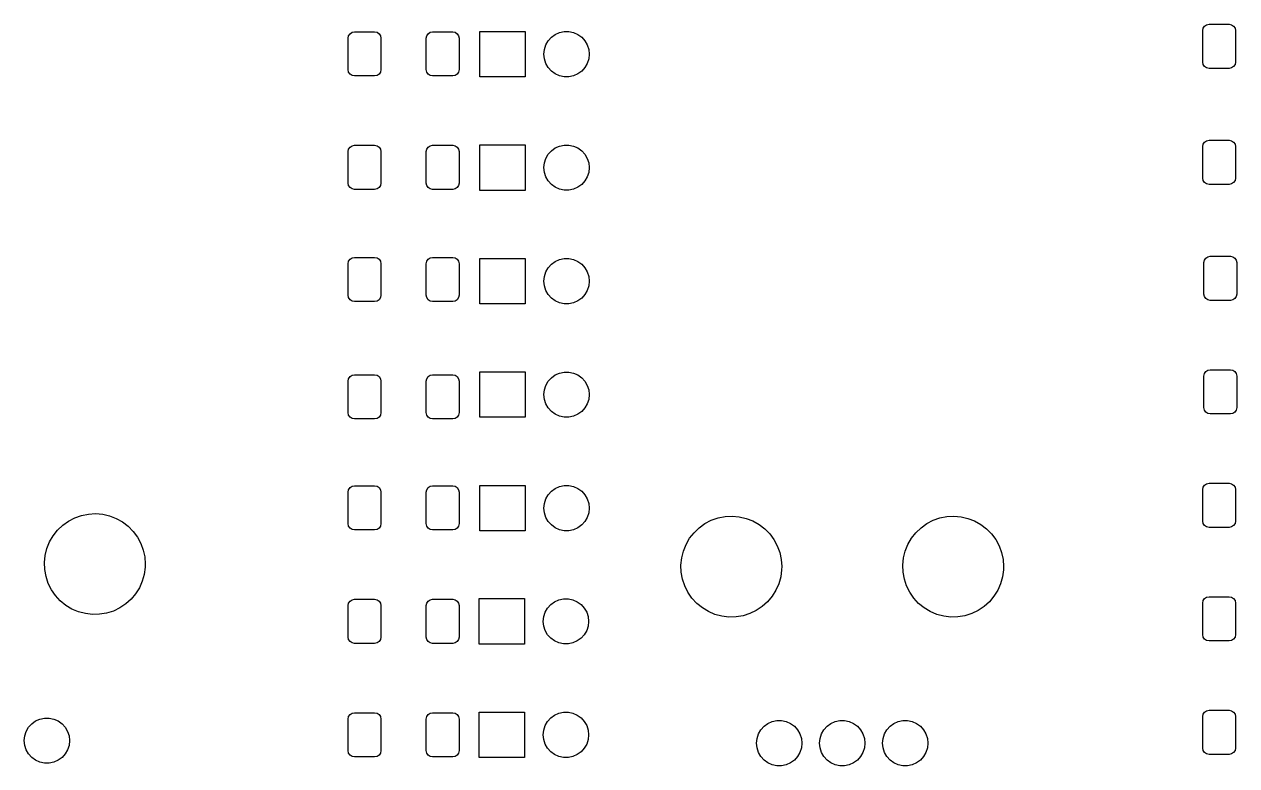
# Model space of a CAD drawing. Extents: x 119 to 479, y -311 to -51.
# Drawn here: x 250.55 to 298.65, y -144.32 to -114.92 of the extents above; entities that cross this region are included whole.
import ezdxf

# ---------------------------------------------------------------- set-up
doc = ezdxf.new("R2010")
doc.units = 0
doc.layers.add('BLACK', color=7, linetype='CONTINUOUS')

msp = doc.modelspace()

# ---------------------------------------------------------------- linework, layer by layer
at = {"layer": 'BLACK', "linetype": 'CONTINUOUS'}
for p, q in [((297.373, -114.998), (297.454, -114.944)), ((297.454, -114.944), (297.55, -114.925)), ((297.55, -114.925), (298.35, -114.925)), ((298.35, -114.925), (298.446, -114.944)), ((298.446, -114.944), (298.527, -114.998)), ((263.4, -115.475), (263.419, -115.379)), ((263.419, -115.379), (263.473, -115.298)), ((263.473, -115.298), (263.554, -115.244)), ((263.554, -115.244), (263.65, -115.225)), ((263.65, -115.225), (264.45, -115.225)), ((264.45, -115.225), (264.546, -115.244)), ((264.546, -115.244), (264.627, -115.298)), ((264.627, -115.298), (264.681, -115.379)), ((264.681, -115.379), (264.7, -115.475)), ((266.5, -115.475), (266.519, -115.379)), ((266.519, -115.379), (266.573, -115.298)), ((266.573, -115.298), (266.654, -115.244)), ((266.654, -115.244), (266.75, -115.225)), ((266.75, -115.225), (267.55, -115.225)), ((267.55, -115.225), (267.646, -115.244)), ((267.646, -115.244), (267.727, -115.298)), ((267.727, -115.298), (267.781, -115.379)), ((267.781, -115.379), (267.8, -115.475)), ((268.625, -117.01), (268.625, -115.21)), ((268.625, -115.21), (270.425, -115.21)), ((270.425, -115.21), (270.425, -117.01)), ((271.463, -115.441), (271.615, -115.331)), ((271.615, -115.331), (271.787, -115.254)), ((271.787, -115.254), (271.971, -115.215)), ((271.971, -115.215), (272.159, -115.215)), ((272.159, -115.215), (272.343, -115.254)), ((272.343, -115.254), (272.515, -115.331)), ((272.515, -115.331), (272.667, -115.441)), ((297.3, -115.175), (297.319, -115.079)), ((297.3, -116.425), (297.3, -115.175)), ((297.319, -115.079), (297.373, -114.998)), ((298.527, -114.998), (298.581, -115.079)), ((298.581, -115.079), (298.6, -115.175)), ((298.6, -115.175), (298.6, -116.425)), ((263.4, -116.725), (263.4, -115.475)), ((264.7, -115.475), (264.7, -116.725)), ((266.5, -116.725), (266.5, -115.475)), ((267.8, -115.475), (267.8, -116.725)), ((271.185, -115.923), (271.243, -115.744)), ((271.243, -115.744), (271.337, -115.581)), ((271.337, -115.581), (271.463, -115.441)), ((272.667, -115.441), (272.793, -115.581)), ((272.793, -115.581), (272.887, -115.744)), ((272.887, -115.744), (272.945, -115.923)), ((271.165, -116.11), (271.185, -115.923)), ((271.185, -116.297), (271.165, -116.11)), ((271.243, -116.476), (271.185, -116.297)), ((272.945, -116.297), (272.887, -116.476)), ((272.945, -115.923), (272.965, -116.11)), ((272.965, -116.11), (272.945, -116.297)), ((263.419, -116.821), (263.4, -116.725)), ((263.473, -116.902), (263.419, -116.821)), ((264.681, -116.821), (264.627, -116.902)), ((264.7, -116.725), (264.681, -116.821)), ((266.519, -116.821), (266.5, -116.725)), ((266.573, -116.902), (266.519, -116.821)), ((267.781, -116.821), (267.727, -116.902)), ((267.8, -116.725), (267.781, -116.821)), ((271.337, -116.639), (271.243, -116.476)), ((271.463, -116.779), (271.337, -116.639)), ((271.615, -116.889), (271.463, -116.779)), ((272.667, -116.779), (272.515, -116.889)), ((272.793, -116.639), (272.667, -116.779)), ((272.887, -116.476), (272.793, -116.639)), ((297.319, -116.521), (297.3, -116.425)), ((297.373, -116.602), (297.319, -116.521)), ((297.454, -116.656), (297.373, -116.602)), ((297.55, -116.675), (297.454, -116.656)), ((298.35, -116.675), (297.55, -116.675)), ((298.446, -116.656), (298.35, -116.675)), ((298.527, -116.602), (298.446, -116.656)), ((298.581, -116.521), (298.527, -116.602)), ((298.6, -116.425), (298.581, -116.521)), ((263.554, -116.956), (263.473, -116.902)), ((263.65, -116.975), (263.554, -116.956)), ((264.45, -116.975), (263.65, -116.975)), ((264.546, -116.956), (264.45, -116.975)), ((264.627, -116.902), (264.546, -116.956)), ((266.654, -116.956), (266.573, -116.902)), ((266.75, -116.975), (266.654, -116.956)), ((267.55, -116.975), (266.75, -116.975)), ((267.646, -116.956), (267.55, -116.975)), ((267.727, -116.902), (267.646, -116.956)), ((270.425, -117.01), (268.625, -117.01)), ((271.787, -116.966), (271.615, -116.889)), ((271.971, -117.005), (271.787, -116.966)), ((272.159, -117.005), (271.971, -117.005)), ((272.343, -116.966), (272.159, -117.005)), ((272.515, -116.889), (272.343, -116.966)), ((263.473, -119.798), (263.554, -119.744)), ((263.554, -119.744), (263.65, -119.725)), ((263.65, -119.725), (264.45, -119.725)), ((264.45, -119.725), (264.546, -119.744)), ((264.546, -119.744), (264.627, -119.798)), ((266.573, -119.798), (266.654, -119.744)), ((266.654, -119.744), (266.75, -119.725)), ((266.75, -119.725), (267.55, -119.725)), ((267.55, -119.725), (267.646, -119.744)), ((267.646, -119.744), (267.727, -119.798)), ((268.625, -121.51), (268.625, -119.71)), ((268.625, -119.71), (270.425, -119.71)), ((270.425, -119.71), (270.425, -121.51)), ((271.615, -119.831), (271.787, -119.754)), ((271.787, -119.754), (271.971, -119.715)), ((271.971, -119.715), (272.159, -119.715)), ((272.159, -119.715), (272.343, -119.754)), ((272.343, -119.754), (272.515, -119.831)), ((297.3, -119.775), (297.319, -119.679)), ((297.319, -119.679), (297.373, -119.598)), ((297.373, -119.598), (297.454, -119.544)), ((297.454, -119.544), (297.55, -119.525)), ((297.55, -119.525), (298.35, -119.525)), ((298.35, -119.525), (298.446, -119.544)), ((298.446, -119.544), (298.527, -119.598)), ((298.527, -119.598), (298.581, -119.679)), ((298.581, -119.679), (298.6, -119.775)), ((263.4, -119.975), (263.419, -119.879)), ((263.4, -121.225), (263.4, -119.975)), ((263.419, -119.879), (263.473, -119.798)), ((264.627, -119.798), (264.681, -119.879)), ((264.681, -119.879), (264.7, -119.975)), ((264.7, -119.975), (264.7, -121.225)), ((266.5, -119.975), (266.519, -119.879)), ((266.5, -121.225), (266.5, -119.975)), ((266.519, -119.879), (266.573, -119.798)), ((267.727, -119.798), (267.781, -119.879)), ((267.781, -119.879), (267.8, -119.975)), ((267.8, -119.975), (267.8, -121.225)), ((271.185, -120.423), (271.243, -120.244)), ((271.243, -120.244), (271.337, -120.081)), ((271.337, -120.081), (271.463, -119.941)), ((271.463, -119.941), (271.615, -119.831)), ((272.515, -119.831), (272.667, -119.941)), ((272.667, -119.941), (272.793, -120.081)), ((272.793, -120.081), (272.887, -120.244)), ((272.887, -120.244), (272.945, -120.423)), ((297.3, -121.025), (297.3, -119.775)), ((298.6, -119.775), (298.6, -121.025)), ((271.165, -120.61), (271.185, -120.423)), ((271.185, -120.797), (271.165, -120.61)), ((272.945, -120.423), (272.965, -120.61)), ((272.965, -120.61), (272.945, -120.797)), ((271.243, -120.976), (271.185, -120.797)), ((271.337, -121.139), (271.243, -120.976)), ((271.463, -121.279), (271.337, -121.139)), ((272.793, -121.139), (272.667, -121.279)), ((272.887, -120.976), (272.793, -121.139)), ((272.945, -120.797), (272.887, -120.976)), ((297.319, -121.121), (297.3, -121.025)), ((297.373, -121.202), (297.319, -121.121)), ((297.454, -121.256), (297.373, -121.202)), ((298.527, -121.202), (298.446, -121.256)), ((298.581, -121.121), (298.527, -121.202)), ((298.6, -121.025), (298.581, -121.121)), ((263.419, -121.321), (263.4, -121.225)), ((263.473, -121.402), (263.419, -121.321)), ((263.554, -121.456), (263.473, -121.402)), ((263.65, -121.475), (263.554, -121.456)), ((264.45, -121.475), (263.65, -121.475)), ((264.546, -121.456), (264.45, -121.475)), ((264.627, -121.402), (264.546, -121.456)), ((264.681, -121.321), (264.627, -121.402)), ((264.7, -121.225), (264.681, -121.321)), ((266.519, -121.321), (266.5, -121.225)), ((266.573, -121.402), (266.519, -121.321)), ((266.654, -121.456), (266.573, -121.402)), ((266.75, -121.475), (266.654, -121.456)), ((267.55, -121.475), (266.75, -121.475)), ((267.646, -121.456), (267.55, -121.475)), ((267.727, -121.402), (267.646, -121.456)), ((267.781, -121.321), (267.727, -121.402)), ((267.8, -121.225), (267.781, -121.321)), ((270.425, -121.51), (268.625, -121.51)), ((271.615, -121.389), (271.463, -121.279)), ((271.787, -121.466), (271.615, -121.389)), ((271.971, -121.505), (271.787, -121.466)), ((272.159, -121.505), (271.971, -121.505)), ((272.343, -121.466), (272.159, -121.505)), ((272.515, -121.389), (272.343, -121.466)), ((272.667, -121.279), (272.515, -121.389)), ((297.55, -121.275), (297.454, -121.256)), ((298.35, -121.275), (297.55, -121.275)), ((298.446, -121.256), (298.35, -121.275)), ((263.4, -124.419), (263.419, -124.323)), ((263.4, -125.669), (263.4, -124.419)), ((263.419, -124.323), (263.473, -124.242)), ((263.473, -124.242), (263.554, -124.188)), ((263.554, -124.188), (263.65, -124.169)), ((263.65, -124.169), (264.45, -124.169)), ((264.45, -124.169), (264.546, -124.188)), ((264.546, -124.188), (264.627, -124.242)), ((264.627, -124.242), (264.681, -124.323)), ((264.681, -124.323), (264.7, -124.419)), ((264.7, -124.419), (264.7, -125.669)), ((266.5, -124.419), (266.519, -124.323)), ((266.5, -125.669), (266.5, -124.419)), ((266.519, -124.323), (266.573, -124.242)), ((266.573, -124.242), (266.654, -124.188)), ((266.654, -124.188), (266.75, -124.169)), ((266.75, -124.169), (267.55, -124.169)), ((267.55, -124.169), (267.646, -124.188)), ((267.646, -124.188), (267.727, -124.242)), ((267.727, -124.242), (267.781, -124.323)), ((267.781, -124.323), (267.8, -124.419)), ((267.8, -124.419), (267.8, -125.669)), ((268.625, -126.01), (268.625, -124.21)), ((268.625, -124.21), (270.425, -124.21)), ((270.425, -124.21), (270.425, -126.01)), ((271.337, -124.581), (271.463, -124.441)), ((271.463, -124.441), (271.615, -124.331)), ((271.615, -124.331), (271.787, -124.254)), ((271.787, -124.254), (271.971, -124.215)), ((271.971, -124.215), (272.159, -124.215)), ((272.159, -124.215), (272.343, -124.254)), ((272.343, -124.254), (272.515, -124.331)), ((272.515, -124.331), (272.667, -124.441)), ((272.667, -124.441), (272.793, -124.581)), ((297.35, -124.375), (297.369, -124.279)), ((297.35, -125.625), (297.35, -124.375)), ((297.369, -124.279), (297.423, -124.198)), ((297.423, -124.198), (297.504, -124.144)), ((297.504, -124.144), (297.6, -124.125)), ((297.6, -124.125), (298.4, -124.125)), ((298.4, -124.125), (298.496, -124.144)), ((298.496, -124.144), (298.577, -124.198)), ((298.577, -124.198), (298.631, -124.279)), ((298.631, -124.279), (298.65, -124.375)), ((298.65, -124.375), (298.65, -125.625)), ((271.165, -125.11), (271.185, -124.923)), ((271.185, -124.923), (271.243, -124.744)), ((271.243, -124.744), (271.337, -124.581)), ((272.793, -124.581), (272.887, -124.744)), ((272.887, -124.744), (272.945, -124.923)), ((272.945, -124.923), (272.965, -125.11)), ((271.185, -125.297), (271.165, -125.11)), ((271.243, -125.476), (271.185, -125.297)), ((271.337, -125.639), (271.243, -125.476)), ((272.887, -125.476), (272.793, -125.639)), ((272.945, -125.297), (272.887, -125.476)), ((272.965, -125.11), (272.945, -125.297)), ((263.419, -125.764), (263.4, -125.669)), ((263.473, -125.845), (263.419, -125.764)), ((263.554, -125.899), (263.473, -125.845)), ((263.65, -125.919), (263.554, -125.899)), ((264.45, -125.919), (263.65, -125.919)), ((264.546, -125.899), (264.45, -125.919)), ((264.627, -125.845), (264.546, -125.899)), ((264.681, -125.764), (264.627, -125.845)), ((264.7, -125.669), (264.681, -125.764)), ((266.519, -125.764), (266.5, -125.669)), ((266.573, -125.845), (266.519, -125.764)), ((266.654, -125.899), (266.573, -125.845)), ((266.75, -125.919), (266.654, -125.899)), ((267.55, -125.919), (266.75, -125.919)), ((267.646, -125.899), (267.55, -125.919)), ((267.727, -125.845), (267.646, -125.899)), ((267.781, -125.764), (267.727, -125.845)), ((267.8, -125.669), (267.781, -125.764)), ((270.425, -126.01), (268.625, -126.01)), ((271.463, -125.779), (271.337, -125.639)), ((271.615, -125.889), (271.463, -125.779)), ((271.787, -125.966), (271.615, -125.889)), ((271.971, -126.005), (271.787, -125.966)), ((272.159, -126.005), (271.971, -126.005)), ((272.343, -125.966), (272.159, -126.005)), ((272.515, -125.889), (272.343, -125.966)), ((272.667, -125.779), (272.515, -125.889)), ((272.793, -125.639), (272.667, -125.779)), ((297.369, -125.721), (297.35, -125.625)), ((297.423, -125.802), (297.369, -125.721)), ((297.504, -125.856), (297.423, -125.802)), ((297.6, -125.875), (297.504, -125.856)), ((298.4, -125.875), (297.6, -125.875)), ((298.496, -125.856), (298.4, -125.875)), ((298.577, -125.802), (298.496, -125.856)), ((298.631, -125.721), (298.577, -125.802)), ((298.65, -125.625), (298.631, -125.721)), ((263.419, -128.979), (263.473, -128.898)), ((263.473, -128.898), (263.554, -128.844)), ((263.554, -128.844), (263.65, -128.825)), ((263.65, -128.825), (264.45, -128.825)), ((264.45, -128.825), (264.546, -128.844)), ((264.546, -128.844), (264.627, -128.898)), ((264.627, -128.898), (264.681, -128.979)), ((266.519, -128.979), (266.573, -128.898)), ((266.573, -128.898), (266.654, -128.844)), ((266.654, -128.844), (266.75, -128.825)), ((266.75, -128.825), (267.55, -128.825)), ((267.55, -128.825), (267.646, -128.844)), ((267.646, -128.844), (267.727, -128.898)), ((267.727, -128.898), (267.781, -128.979)), ((268.625, -130.51), (268.625, -128.71)), ((268.625, -128.71), (270.425, -128.71)), ((270.425, -128.71), (270.425, -130.51)), ((271.463, -128.941), (271.615, -128.831)), ((271.615, -128.831), (271.787, -128.754)), ((271.787, -128.754), (271.971, -128.715)), ((271.971, -128.715), (272.159, -128.715)), ((272.159, -128.715), (272.343, -128.754)), ((272.343, -128.754), (272.515, -128.831)), ((272.515, -128.831), (272.667, -128.941)), ((297.35, -128.875), (297.369, -128.779)), ((297.35, -130.125), (297.35, -128.875)), ((297.369, -128.779), (297.423, -128.698)), ((297.423, -128.698), (297.504, -128.644)), ((297.504, -128.644), (297.6, -128.625)), ((297.6, -128.625), (298.4, -128.625)), ((298.4, -128.625), (298.496, -128.644)), ((298.496, -128.644), (298.577, -128.698)), ((298.577, -128.698), (298.631, -128.779)), ((298.631, -128.779), (298.65, -128.875)), ((298.65, -128.875), (298.65, -130.125)), ((263.4, -129.075), (263.419, -128.979)), ((263.4, -130.325), (263.4, -129.075)), ((264.681, -128.979), (264.7, -129.075)), ((264.7, -129.075), (264.7, -130.325)), ((266.5, -129.075), (266.519, -128.979)), ((266.5, -130.325), (266.5, -129.075)), ((267.781, -128.979), (267.8, -129.075)), ((267.8, -129.075), (267.8, -130.325)), ((271.185, -129.423), (271.243, -129.244)), ((271.243, -129.244), (271.337, -129.081)), ((271.337, -129.081), (271.463, -128.941)), ((272.667, -128.941), (272.793, -129.081)), ((272.793, -129.081), (272.887, -129.244)), ((272.887, -129.244), (272.945, -129.423)), ((271.165, -129.61), (271.185, -129.423)), ((271.185, -129.797), (271.165, -129.61)), ((271.243, -129.976), (271.185, -129.797)), ((272.945, -129.797), (272.887, -129.976)), ((272.945, -129.423), (272.965, -129.61)), ((272.965, -129.61), (272.945, -129.797)), ((263.419, -130.421), (263.4, -130.325)), ((264.7, -130.325), (264.681, -130.421)), ((266.519, -130.421), (266.5, -130.325)), ((267.8, -130.325), (267.781, -130.421)), ((271.337, -130.139), (271.243, -129.976)), ((271.463, -130.279), (271.337, -130.139)), ((271.615, -130.389), (271.463, -130.279)), ((272.667, -130.279), (272.515, -130.389)), ((272.793, -130.139), (272.667, -130.279)), ((272.887, -129.976), (272.793, -130.139)), ((297.369, -130.221), (297.35, -130.125)), ((297.423, -130.302), (297.369, -130.221)), ((297.504, -130.356), (297.423, -130.302)), ((298.577, -130.302), (298.496, -130.356)), ((298.631, -130.221), (298.577, -130.302)), ((298.65, -130.125), (298.631, -130.221)), ((263.473, -130.502), (263.419, -130.421)), ((263.554, -130.556), (263.473, -130.502)), ((263.65, -130.575), (263.554, -130.556)), ((264.45, -130.575), (263.65, -130.575)), ((264.546, -130.556), (264.45, -130.575)), ((264.627, -130.502), (264.546, -130.556)), ((264.681, -130.421), (264.627, -130.502)), ((266.573, -130.502), (266.519, -130.421)), ((266.654, -130.556), (266.573, -130.502)), ((266.75, -130.575), (266.654, -130.556)), ((267.55, -130.575), (266.75, -130.575)), ((267.646, -130.556), (267.55, -130.575)), ((267.727, -130.502), (267.646, -130.556)), ((267.781, -130.421), (267.727, -130.502)), ((270.425, -130.51), (268.625, -130.51)), ((271.787, -130.466), (271.615, -130.389)), ((271.971, -130.505), (271.787, -130.466)), ((272.159, -130.505), (271.971, -130.505)), ((272.343, -130.466), (272.159, -130.505)), ((272.515, -130.389), (272.343, -130.466)), ((297.6, -130.375), (297.504, -130.356)), ((298.4, -130.375), (297.6, -130.375)), ((298.496, -130.356), (298.4, -130.375)), ((263.554, -133.244), (263.65, -133.225)), ((263.65, -133.225), (264.45, -133.225)), ((264.45, -133.225), (264.546, -133.244)), ((266.654, -133.244), (266.75, -133.225)), ((266.75, -133.225), (267.55, -133.225)), ((267.55, -133.225), (267.646, -133.244)), ((268.625, -135.01), (268.625, -133.21)), ((268.625, -133.21), (270.425, -133.21)), ((270.425, -133.21), (270.425, -135.01)), ((271.787, -133.254), (271.971, -133.215)), ((271.971, -133.215), (272.159, -133.215)), ((272.159, -133.215), (272.343, -133.254)), ((297.319, -133.279), (297.373, -133.198)), ((297.373, -133.198), (297.454, -133.144)), ((297.454, -133.144), (297.55, -133.125)), ((297.55, -133.125), (298.35, -133.125)), ((298.35, -133.125), (298.446, -133.144)), ((298.446, -133.144), (298.527, -133.198)), ((298.527, -133.198), (298.581, -133.279)), ((263.4, -133.475), (263.419, -133.379)), ((263.4, -134.725), (263.4, -133.475)), ((263.419, -133.379), (263.473, -133.298)), ((263.473, -133.298), (263.554, -133.244)), ((264.546, -133.244), (264.627, -133.298)), ((264.627, -133.298), (264.681, -133.379)), ((264.681, -133.379), (264.7, -133.475)), ((264.7, -133.475), (264.7, -134.725)), ((266.5, -133.475), (266.519, -133.379)), ((266.5, -134.725), (266.5, -133.475)), ((266.519, -133.379), (266.573, -133.298)), ((266.573, -133.298), (266.654, -133.244)), ((267.646, -133.244), (267.727, -133.298)), ((267.727, -133.298), (267.781, -133.379)), ((267.781, -133.379), (267.8, -133.475)), ((267.8, -133.475), (267.8, -134.725)), ((271.243, -133.744), (271.337, -133.581)), ((271.337, -133.581), (271.463, -133.441)), ((271.463, -133.441), (271.615, -133.331)), ((271.615, -133.331), (271.787, -133.254)), ((272.343, -133.254), (272.515, -133.331)), ((272.515, -133.331), (272.667, -133.441)), ((272.667, -133.441), (272.793, -133.581)), ((272.793, -133.581), (272.887, -133.744)), ((297.3, -133.375), (297.319, -133.279)), ((297.3, -134.625), (297.3, -133.375)), ((298.581, -133.279), (298.6, -133.375)), ((298.6, -133.375), (298.6, -134.625)), ((271.165, -134.11), (271.185, -133.923)), ((271.185, -134.297), (271.165, -134.11)), ((271.185, -133.923), (271.243, -133.744)), ((272.887, -133.744), (272.945, -133.923)), ((272.945, -133.923), (272.965, -134.11)), ((272.965, -134.11), (272.945, -134.297)), ((252.075, -134.789), (252.305, -134.625)), ((252.305, -134.625), (252.556, -134.494)), ((252.556, -134.494), (252.822, -134.401)), ((252.822, -134.401), (253.099, -134.346)), ((253.099, -134.346), (253.381, -134.33)), ((253.381, -134.33), (253.663, -134.355)), ((253.663, -134.355), (253.938, -134.418)), ((253.938, -134.418), (254.202, -134.52)), ((254.202, -134.52), (254.448, -134.658)), ((254.448, -134.658), (254.673, -134.83)), ((271.243, -134.476), (271.185, -134.297)), ((271.337, -134.639), (271.243, -134.476)), ((271.463, -134.779), (271.337, -134.639)), ((272.793, -134.639), (272.667, -134.779)), ((272.887, -134.476), (272.793, -134.639)), ((272.945, -134.297), (272.887, -134.476)), ((277.555, -134.725), (277.806, -134.594)), ((277.806, -134.594), (278.072, -134.501)), ((278.072, -134.501), (278.349, -134.446)), ((278.349, -134.446), (278.631, -134.43)), ((278.631, -134.43), (278.913, -134.455)), ((278.913, -134.455), (279.188, -134.518)), ((279.188, -134.518), (279.452, -134.62)), ((279.452, -134.62), (279.698, -134.758)), ((286.355, -134.725), (286.606, -134.594)), ((286.606, -134.594), (286.872, -134.501)), ((286.872, -134.501), (287.149, -134.446)), ((287.149, -134.446), (287.431, -134.43)), ((287.431, -134.43), (287.713, -134.455)), ((287.713, -134.455), (287.988, -134.518)), ((287.988, -134.518), (288.252, -134.62)), ((288.252, -134.62), (288.498, -134.758)), ((297.319, -134.721), (297.3, -134.625)), ((298.6, -134.625), (298.581, -134.721)), ((251.696, -135.206), (251.871, -134.984)), ((251.871, -134.984), (252.075, -134.789)), ((254.673, -134.83), (254.871, -135.031)), ((254.871, -135.031), (255.039, -135.258)), ((263.419, -134.821), (263.4, -134.725)), ((263.473, -134.902), (263.419, -134.821)), ((263.554, -134.956), (263.473, -134.902)), ((263.65, -134.975), (263.554, -134.956)), ((264.45, -134.975), (263.65, -134.975)), ((264.546, -134.956), (264.45, -134.975)), ((264.627, -134.902), (264.546, -134.956)), ((264.681, -134.821), (264.627, -134.902)), ((264.7, -134.725), (264.681, -134.821)), ((266.519, -134.821), (266.5, -134.725)), ((266.573, -134.902), (266.519, -134.821)), ((266.654, -134.956), (266.573, -134.902)), ((266.75, -134.975), (266.654, -134.956)), ((267.55, -134.975), (266.75, -134.975)), ((267.646, -134.956), (267.55, -134.975)), ((267.727, -134.902), (267.646, -134.956)), ((267.781, -134.821), (267.727, -134.902)), ((267.8, -134.725), (267.781, -134.821)), ((270.425, -135.01), (268.625, -135.01)), ((271.615, -134.889), (271.463, -134.779)), ((271.787, -134.966), (271.615, -134.889)), ((271.971, -135.005), (271.787, -134.966)), ((272.159, -135.005), (271.971, -135.005)), ((272.343, -134.966), (272.159, -135.005)), ((272.515, -134.889), (272.343, -134.966)), ((272.667, -134.779), (272.515, -134.889)), ((276.946, -135.306), (277.121, -135.084)), ((277.121, -135.084), (277.325, -134.889)), ((277.325, -134.889), (277.555, -134.725)), ((279.698, -134.758), (279.923, -134.93)), ((279.923, -134.93), (280.121, -135.131)), ((280.121, -135.131), (280.289, -135.358)), ((285.746, -135.306), (285.921, -135.084)), ((285.921, -135.084), (286.125, -134.889)), ((286.125, -134.889), (286.355, -134.725)), ((288.498, -134.758), (288.723, -134.93)), ((288.723, -134.93), (288.921, -135.131)), ((288.921, -135.131), (289.089, -135.358)), ((297.373, -134.802), (297.319, -134.721)), ((297.454, -134.856), (297.373, -134.802)), ((297.55, -134.875), (297.454, -134.856)), ((298.35, -134.875), (297.55, -134.875)), ((298.446, -134.856), (298.35, -134.875)), ((298.527, -134.802), (298.446, -134.856)), ((298.581, -134.721), (298.527, -134.802)), ((251.448, -135.712), (251.554, -135.45)), ((251.554, -135.45), (251.696, -135.206)), ((255.039, -135.258), (255.173, -135.507)), ((255.173, -135.507), (255.271, -135.772)), ((276.698, -135.812), (276.804, -135.55)), ((276.804, -135.55), (276.946, -135.306)), ((280.289, -135.358), (280.423, -135.607)), ((280.423, -135.607), (280.521, -135.872)), ((285.498, -135.812), (285.604, -135.55)), ((285.604, -135.55), (285.746, -135.306)), ((289.089, -135.358), (289.223, -135.607)), ((289.223, -135.607), (289.321, -135.872)), ((251.351, -136.267), (251.38, -135.986)), ((251.38, -135.986), (251.448, -135.712)), ((255.271, -135.772), (255.33, -136.048)), ((255.33, -136.048), (255.35, -136.33)), ((276.601, -136.367), (276.63, -136.086)), ((276.63, -136.086), (276.698, -135.812)), ((280.521, -135.872), (280.58, -136.148)), ((285.401, -136.367), (285.43, -136.086)), ((285.43, -136.086), (285.498, -135.812)), ((289.321, -135.872), (289.38, -136.148)), ((251.362, -136.549), (251.351, -136.267)), ((251.413, -136.827), (251.362, -136.549)), ((255.346, -136.456), (255.308, -136.736)), ((255.35, -136.33), (255.346, -136.456)), ((276.612, -136.649), (276.601, -136.367)), ((280.596, -136.556), (280.558, -136.836)), ((280.58, -136.148), (280.6, -136.43)), ((280.6, -136.43), (280.596, -136.556)), ((285.412, -136.649), (285.401, -136.367)), ((289.396, -136.556), (289.358, -136.836)), ((289.38, -136.148), (289.4, -136.43)), ((289.4, -136.43), (289.396, -136.556)), ((251.502, -137.095), (251.413, -136.827)), ((255.232, -137.007), (255.118, -137.266)), ((255.308, -136.736), (255.232, -137.007)), ((276.663, -136.927), (276.612, -136.649)), ((276.752, -137.195), (276.663, -136.927)), ((280.558, -136.836), (280.482, -137.107)), ((285.463, -136.927), (285.412, -136.649)), ((285.552, -137.195), (285.463, -136.927)), ((289.358, -136.836), (289.282, -137.107)), ((251.629, -137.348), (251.502, -137.095)), ((251.789, -137.58), (251.629, -137.348)), ((254.968, -137.506), (254.786, -137.722)), ((255.118, -137.266), (254.968, -137.506)), ((276.879, -137.448), (276.752, -137.195)), ((277.039, -137.68), (276.879, -137.448)), ((280.368, -137.366), (280.218, -137.606)), ((280.482, -137.107), (280.368, -137.366)), ((285.679, -137.448), (285.552, -137.195)), ((285.839, -137.68), (285.679, -137.448)), ((289.168, -137.366), (289.018, -137.606)), ((289.282, -137.107), (289.168, -137.366)), ((251.981, -137.788), (251.789, -137.58)), ((252.2, -137.966), (251.981, -137.788)), ((252.442, -138.112), (252.2, -137.966)), ((254.576, -137.91), (254.341, -138.067)), ((254.786, -137.722), (254.576, -137.91)), ((263.4, -137.975), (263.419, -137.879)), ((263.4, -139.225), (263.4, -137.975)), ((263.419, -137.879), (263.473, -137.798)), ((263.473, -137.798), (263.554, -137.744)), ((263.554, -137.744), (263.65, -137.725)), ((263.65, -137.725), (264.45, -137.725)), ((264.45, -137.725), (264.546, -137.744)), ((264.546, -137.744), (264.627, -137.798)), ((264.627, -137.798), (264.681, -137.879)), ((264.681, -137.879), (264.7, -137.975)), ((264.7, -137.975), (264.7, -139.225)), ((266.5, -137.975), (266.519, -137.879)), ((266.5, -139.225), (266.5, -137.975)), ((266.519, -137.879), (266.573, -137.798)), ((266.573, -137.798), (266.654, -137.744)), ((266.654, -137.744), (266.75, -137.725)), ((266.75, -137.725), (267.55, -137.725)), ((267.55, -137.725), (267.646, -137.744)), ((267.646, -137.744), (267.727, -137.798)), ((267.727, -137.798), (267.781, -137.879)), ((267.781, -137.879), (267.8, -137.975)), ((267.8, -137.975), (267.8, -139.225)), ((268.6, -139.5), (268.6, -137.7)), ((268.6, -137.7), (270.4, -137.7)), ((270.4, -137.7), (270.4, -139.5)), ((271.312, -138.071), (271.438, -137.931)), ((271.438, -137.931), (271.59, -137.821)), ((271.59, -137.821), (271.762, -137.744)), ((271.762, -137.744), (271.946, -137.705)), ((271.946, -137.705), (272.134, -137.705)), ((272.134, -137.705), (272.318, -137.744)), ((272.318, -137.744), (272.49, -137.821)), ((272.49, -137.821), (272.642, -137.931)), ((272.642, -137.931), (272.768, -138.071)), ((277.231, -137.888), (277.039, -137.68)), ((277.45, -138.066), (277.231, -137.888)), ((279.826, -138.01), (279.591, -138.167)), ((280.036, -137.822), (279.826, -138.01)), ((280.218, -137.606), (280.036, -137.822)), ((286.031, -137.888), (285.839, -137.68)), ((286.25, -138.066), (286.031, -137.888)), ((288.626, -138.01), (288.391, -138.167)), ((288.836, -137.822), (288.626, -138.01)), ((289.018, -137.606), (288.836, -137.822)), ((297.3, -137.875), (297.319, -137.779)), ((297.3, -139.125), (297.3, -137.875)), ((297.319, -137.779), (297.373, -137.698)), ((297.373, -137.698), (297.454, -137.644)), ((297.454, -137.644), (297.55, -137.625)), ((297.55, -137.625), (298.35, -137.625)), ((298.35, -137.625), (298.446, -137.644)), ((298.446, -137.644), (298.527, -137.698)), ((298.527, -137.698), (298.581, -137.779)), ((298.581, -137.779), (298.6, -137.875)), ((298.6, -137.875), (298.6, -139.125)), ((252.702, -138.222), (252.442, -138.112)), ((252.975, -138.295), (252.702, -138.222)), ((253.256, -138.328), (252.975, -138.295)), ((253.538, -138.321), (253.256, -138.328)), ((253.817, -138.275), (253.538, -138.321)), ((254.086, -138.19), (253.817, -138.275)), ((254.341, -138.067), (254.086, -138.19)), ((271.14, -138.6), (271.16, -138.413)), ((271.16, -138.413), (271.218, -138.234)), ((271.218, -138.234), (271.312, -138.071)), ((272.768, -138.071), (272.862, -138.234)), ((272.862, -138.234), (272.92, -138.413)), ((272.92, -138.413), (272.94, -138.6)), ((277.692, -138.212), (277.45, -138.066)), ((277.952, -138.322), (277.692, -138.212)), ((278.225, -138.395), (277.952, -138.322)), ((278.506, -138.428), (278.225, -138.395)), ((278.788, -138.421), (278.506, -138.428)), ((279.067, -138.375), (278.788, -138.421)), ((279.336, -138.29), (279.067, -138.375)), ((279.591, -138.167), (279.336, -138.29)), ((286.492, -138.212), (286.25, -138.066)), ((286.752, -138.322), (286.492, -138.212)), ((287.025, -138.395), (286.752, -138.322)), ((287.306, -138.428), (287.025, -138.395)), ((287.588, -138.421), (287.306, -138.428)), ((287.867, -138.375), (287.588, -138.421)), ((288.136, -138.29), (287.867, -138.375)), ((288.391, -138.167), (288.136, -138.29)), ((271.16, -138.787), (271.14, -138.6)), ((271.218, -138.966), (271.16, -138.787)), ((271.312, -139.129), (271.218, -138.966)), ((272.862, -138.966), (272.768, -139.129)), ((272.92, -138.787), (272.862, -138.966)), ((272.94, -138.6), (272.92, -138.787)), ((263.419, -139.321), (263.4, -139.225)), ((263.473, -139.402), (263.419, -139.321)), ((263.554, -139.456), (263.473, -139.402)), ((263.65, -139.475), (263.554, -139.456)), ((264.45, -139.475), (263.65, -139.475)), ((264.546, -139.456), (264.45, -139.475)), ((264.627, -139.402), (264.546, -139.456)), ((264.681, -139.321), (264.627, -139.402)), ((264.7, -139.225), (264.681, -139.321)), ((266.519, -139.321), (266.5, -139.225)), ((266.573, -139.402), (266.519, -139.321)), ((266.654, -139.456), (266.573, -139.402)), ((266.75, -139.475), (266.654, -139.456)), ((267.55, -139.475), (266.75, -139.475)), ((267.646, -139.456), (267.55, -139.475)), ((267.727, -139.402), (267.646, -139.456)), ((267.781, -139.321), (267.727, -139.402)), ((267.8, -139.225), (267.781, -139.321)), ((271.438, -139.269), (271.312, -139.129)), ((271.59, -139.379), (271.438, -139.269)), ((271.762, -139.456), (271.59, -139.379)), ((271.946, -139.495), (271.762, -139.456)), ((272.318, -139.456), (272.134, -139.495)), ((272.49, -139.379), (272.318, -139.456)), ((272.642, -139.269), (272.49, -139.379)), ((272.768, -139.129), (272.642, -139.269)), ((297.319, -139.221), (297.3, -139.125)), ((297.373, -139.302), (297.319, -139.221)), ((297.454, -139.356), (297.373, -139.302)), ((297.55, -139.375), (297.454, -139.356)), ((298.35, -139.375), (297.55, -139.375)), ((298.446, -139.356), (298.35, -139.375)), ((298.527, -139.302), (298.446, -139.356)), ((298.581, -139.221), (298.527, -139.302)), ((298.6, -139.125), (298.581, -139.221)), ((270.4, -139.5), (268.6, -139.5)), ((272.134, -139.495), (271.946, -139.495)), ((263.419, -142.379), (263.473, -142.298)), ((263.473, -142.298), (263.554, -142.244)), ((263.554, -142.244), (263.65, -142.225)), ((263.65, -142.225), (264.45, -142.225)), ((264.45, -142.225), (264.546, -142.244)), ((264.546, -142.244), (264.627, -142.298)), ((264.627, -142.298), (264.681, -142.379)), ((266.519, -142.379), (266.573, -142.298)), ((266.573, -142.298), (266.654, -142.244)), ((266.654, -142.244), (266.75, -142.225)), ((266.75, -142.225), (267.55, -142.225)), ((267.55, -142.225), (267.646, -142.244)), ((267.646, -142.244), (267.727, -142.298)), ((267.727, -142.298), (267.781, -142.379)), ((268.6, -144), (268.6, -142.2)), ((268.6, -142.2), (270.4, -142.2)), ((270.4, -142.2), (270.4, -144)), ((271.438, -142.431), (271.59, -142.321)), ((271.59, -142.321), (271.762, -142.244)), ((271.762, -142.244), (271.946, -142.205)), ((271.946, -142.205), (272.134, -142.205)), ((272.134, -142.205), (272.318, -142.244)), ((272.318, -142.244), (272.49, -142.321)), ((272.49, -142.321), (272.642, -142.431)), ((297.3, -142.375), (297.319, -142.279)), ((297.3, -143.625), (297.3, -142.375)), ((297.319, -142.279), (297.373, -142.198)), ((297.373, -142.198), (297.454, -142.144)), ((297.454, -142.144), (297.55, -142.125)), ((297.55, -142.125), (298.35, -142.125)), ((298.35, -142.125), (298.446, -142.144)), ((298.446, -142.144), (298.527, -142.198)), ((298.527, -142.198), (298.581, -142.279)), ((298.581, -142.279), (298.6, -142.375)), ((298.6, -142.375), (298.6, -143.625)), ((250.628, -142.964), (250.722, -142.801)), ((250.722, -142.801), (250.848, -142.661)), ((250.848, -142.661), (251, -142.551)), ((251, -142.551), (251.172, -142.474)), ((251.172, -142.474), (251.356, -142.435)), ((251.356, -142.435), (251.544, -142.435)), ((251.544, -142.435), (251.728, -142.474)), ((251.728, -142.474), (251.9, -142.551)), ((251.9, -142.551), (252.052, -142.661)), ((252.052, -142.661), (252.178, -142.801)), ((252.178, -142.801), (252.272, -142.964)), ((263.4, -142.475), (263.419, -142.379)), ((263.4, -143.725), (263.4, -142.475)), ((264.681, -142.379), (264.7, -142.475)), ((264.7, -142.475), (264.7, -143.725)), ((266.5, -142.475), (266.519, -142.379)), ((266.5, -143.725), (266.5, -142.475)), ((267.781, -142.379), (267.8, -142.475)), ((267.8, -142.475), (267.8, -143.725)), ((271.16, -142.913), (271.218, -142.734)), ((271.218, -142.734), (271.312, -142.571)), ((271.312, -142.571), (271.438, -142.431)), ((272.642, -142.431), (272.768, -142.571)), ((272.768, -142.571), (272.862, -142.734)), ((272.862, -142.734), (272.92, -142.913)), ((279.772, -142.901), (279.898, -142.761)), ((279.898, -142.761), (280.05, -142.651)), ((280.05, -142.651), (280.222, -142.574)), ((280.222, -142.574), (280.406, -142.535)), ((280.406, -142.535), (280.594, -142.535)), ((280.594, -142.535), (280.778, -142.574)), ((280.778, -142.574), (280.95, -142.651)), ((280.95, -142.651), (281.102, -142.761)), ((281.102, -142.761), (281.228, -142.901)), ((282.272, -142.901), (282.398, -142.761)), ((282.398, -142.761), (282.55, -142.651)), ((282.55, -142.651), (282.722, -142.574)), ((282.722, -142.574), (282.906, -142.535)), ((282.906, -142.535), (283.094, -142.535)), ((283.094, -142.535), (283.278, -142.574)), ((283.278, -142.574), (283.45, -142.651)), ((283.45, -142.651), (283.602, -142.761)), ((283.602, -142.761), (283.728, -142.901)), ((284.772, -142.901), (284.898, -142.761)), ((284.898, -142.761), (285.05, -142.651)), ((285.05, -142.651), (285.222, -142.574)), ((285.222, -142.574), (285.406, -142.535)), ((285.406, -142.535), (285.594, -142.535)), ((285.594, -142.535), (285.778, -142.574)), ((285.778, -142.574), (285.95, -142.651)), ((285.95, -142.651), (286.102, -142.761)), ((286.102, -142.761), (286.228, -142.901)), ((250.55, -143.33), (250.57, -143.143)), ((250.57, -143.517), (250.55, -143.33)), ((250.57, -143.143), (250.628, -142.964)), ((252.272, -142.964), (252.33, -143.143)), ((252.33, -143.143), (252.35, -143.33)), ((252.35, -143.33), (252.33, -143.517)), ((271.14, -143.1), (271.16, -142.913)), ((271.16, -143.287), (271.14, -143.1)), ((271.218, -143.466), (271.16, -143.287)), ((272.92, -143.287), (272.862, -143.466)), ((272.92, -142.913), (272.94, -143.1)), ((272.94, -143.1), (272.92, -143.287)), ((279.6, -143.43), (279.62, -143.243)), ((279.62, -143.243), (279.678, -143.064)), ((279.678, -143.064), (279.772, -142.901)), ((281.228, -142.901), (281.322, -143.064)), ((281.322, -143.064), (281.38, -143.243)), ((281.38, -143.243), (281.4, -143.43)), ((282.1, -143.43), (282.12, -143.243)), ((282.12, -143.243), (282.178, -143.064)), ((282.178, -143.064), (282.272, -142.901)), ((283.728, -142.901), (283.822, -143.064)), ((283.822, -143.064), (283.88, -143.243)), ((283.88, -143.243), (283.9, -143.43)), ((284.6, -143.43), (284.62, -143.243)), ((284.62, -143.243), (284.678, -143.064)), ((284.678, -143.064), (284.772, -142.901)), ((286.228, -142.901), (286.322, -143.064)), ((286.322, -143.064), (286.38, -143.243)), ((286.38, -143.243), (286.4, -143.43)), ((250.628, -143.696), (250.57, -143.517)), ((250.722, -143.859), (250.628, -143.696)), ((252.272, -143.696), (252.178, -143.859)), ((252.33, -143.517), (252.272, -143.696)), ((263.419, -143.821), (263.4, -143.725)), ((264.7, -143.725), (264.681, -143.821)), ((266.519, -143.821), (266.5, -143.725)), ((267.8, -143.725), (267.781, -143.821)), ((271.312, -143.629), (271.218, -143.466)), ((271.438, -143.769), (271.312, -143.629)), ((271.59, -143.879), (271.438, -143.769)), ((272.642, -143.769), (272.49, -143.879)), ((272.768, -143.629), (272.642, -143.769)), ((272.862, -143.466), (272.768, -143.629)), ((279.62, -143.617), (279.6, -143.43)), ((279.678, -143.796), (279.62, -143.617)), ((279.772, -143.959), (279.678, -143.796)), ((281.322, -143.796), (281.228, -143.959)), ((281.38, -143.617), (281.322, -143.796)), ((281.4, -143.43), (281.38, -143.617)), ((282.12, -143.617), (282.1, -143.43)), ((282.178, -143.796), (282.12, -143.617)), ((282.272, -143.959), (282.178, -143.796)), ((283.822, -143.796), (283.728, -143.959)), ((283.88, -143.617), (283.822, -143.796)), ((283.9, -143.43), (283.88, -143.617)), ((284.62, -143.617), (284.6, -143.43)), ((284.678, -143.796), (284.62, -143.617)), ((284.772, -143.959), (284.678, -143.796)), ((286.322, -143.796), (286.228, -143.959)), ((286.38, -143.617), (286.322, -143.796)), ((286.4, -143.43), (286.38, -143.617)), ((297.319, -143.721), (297.3, -143.625)), ((297.373, -143.802), (297.319, -143.721)), ((297.454, -143.856), (297.373, -143.802)), ((298.527, -143.802), (298.446, -143.856)), ((298.581, -143.721), (298.527, -143.802)), ((298.6, -143.625), (298.581, -143.721)), ((250.848, -143.999), (250.722, -143.859)), ((251, -144.109), (250.848, -143.999)), ((251.172, -144.186), (251, -144.109)), ((251.356, -144.225), (251.172, -144.186)), ((251.544, -144.225), (251.356, -144.225)), ((251.728, -144.186), (251.544, -144.225)), ((251.9, -144.109), (251.728, -144.186)), ((252.052, -143.999), (251.9, -144.109)), ((252.178, -143.859), (252.052, -143.999)), ((263.473, -143.902), (263.419, -143.821)), ((263.554, -143.956), (263.473, -143.902)), ((263.65, -143.975), (263.554, -143.956)), ((264.45, -143.975), (263.65, -143.975)), ((264.546, -143.956), (264.45, -143.975)), ((264.627, -143.902), (264.546, -143.956)), ((264.681, -143.821), (264.627, -143.902)), ((266.573, -143.902), (266.519, -143.821)), ((266.654, -143.956), (266.573, -143.902)), ((266.75, -143.975), (266.654, -143.956)), ((267.55, -143.975), (266.75, -143.975)), ((267.646, -143.956), (267.55, -143.975)), ((267.727, -143.902), (267.646, -143.956)), ((267.781, -143.821), (267.727, -143.902)), ((270.4, -144), (268.6, -144)), ((271.762, -143.956), (271.59, -143.879)), ((271.946, -143.995), (271.762, -143.956)), ((272.134, -143.995), (271.946, -143.995)), ((272.318, -143.956), (272.134, -143.995)), ((272.49, -143.879), (272.318, -143.956)), ((279.898, -144.099), (279.772, -143.959)), ((280.05, -144.209), (279.898, -144.099)), ((280.222, -144.286), (280.05, -144.209)), ((280.406, -144.325), (280.222, -144.286)), ((280.778, -144.286), (280.594, -144.325)), ((280.95, -144.209), (280.778, -144.286)), ((281.102, -144.099), (280.95, -144.209)), ((281.228, -143.959), (281.102, -144.099)), ((282.398, -144.099), (282.272, -143.959)), ((282.55, -144.209), (282.398, -144.099)), ((282.722, -144.286), (282.55, -144.209)), ((282.906, -144.325), (282.722, -144.286)), ((283.278, -144.286), (283.094, -144.325)), ((283.45, -144.209), (283.278, -144.286)), ((283.602, -144.099), (283.45, -144.209)), ((283.728, -143.959), (283.602, -144.099)), ((284.898, -144.099), (284.772, -143.959)), ((285.05, -144.209), (284.898, -144.099)), ((285.222, -144.286), (285.05, -144.209)), ((285.406, -144.325), (285.222, -144.286)), ((285.778, -144.286), (285.594, -144.325)), ((285.95, -144.209), (285.778, -144.286)), ((286.102, -144.099), (285.95, -144.209)), ((286.228, -143.959), (286.102, -144.099)), ((297.55, -143.875), (297.454, -143.856)), ((298.35, -143.875), (297.55, -143.875)), ((298.446, -143.856), (298.35, -143.875)), ((280.594, -144.325), (280.406, -144.325)), ((283.094, -144.325), (282.906, -144.325)), ((285.594, -144.325), (285.406, -144.325))]:
    msp.add_line(p, q, dxfattribs=at)

doc.saveas('drawing.dxf')
